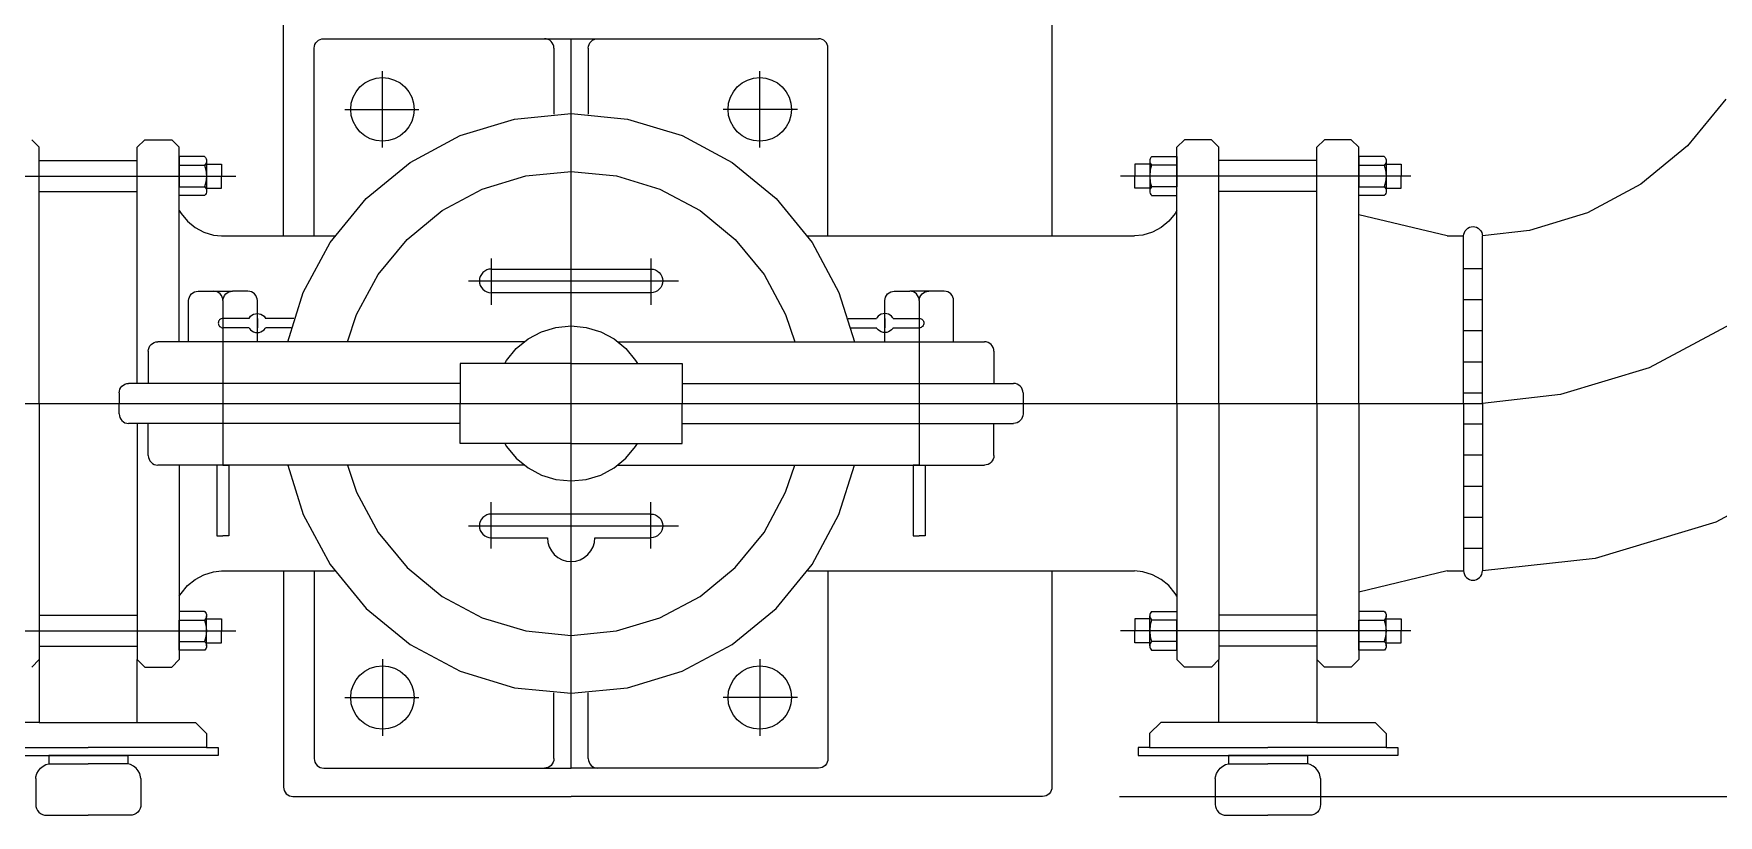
# Model space of a CAD drawing. Extents: x 476 to 1221, y 194 to 1004.
# Drawn here: x 647.1 to 952.6, y 610.8 to 752.6 of the extents above; entities that cross this region are included whole.
import ezdxf

# ---------------------------------------------------------------- set-up
doc = ezdxf.new("R2010")
doc.units = 0
doc.header["$MEASUREMENT"] = 0
doc.layers.add('1', color=7, linetype='CONTINUOUS')

msp = doc.modelspace()

# ---------------------------------------------------------------- linework, layer by layer
at = {"layer": '1', "color": 7, "linetype": 'Continuous'}
for p, q in [((831.77, 789.25), (831.77, 715.86)), ((692.42, 715.86), (692.42, 775.55)), ((698.75, 751.35), (699.04, 751.51)), ((699.04, 751.51), (699.37, 751.61)), ((699.37, 751.61), (699.7, 751.64)), ((699.7, 751.64), (789.43, 751.64)), ((740.07, 751.61), (739.73, 751.64)), ((740.39, 751.51), (740.07, 751.61)), ((740.68, 751.35), (740.39, 751.51)), ((748.45, 751.35), (748.75, 751.51)), ((748.75, 751.51), (749.07, 751.61)), ((749.07, 751.61), (749.4, 751.64)), ((789.77, 751.61), (789.43, 751.64)), ((790.09, 751.51), (789.77, 751.61)), ((790.39, 751.35), (790.09, 751.51)), ((697.99, 749.93), (698.02, 750.26)), ((697.99, 715.86), (697.99, 749.93)), ((698.02, 750.26), (698.12, 750.58)), ((698.12, 750.58), (698.28, 750.88)), ((698.28, 750.88), (698.49, 751.14)), ((698.49, 751.14), (698.75, 751.35)), ((740.94, 751.14), (740.68, 751.35)), ((741.16, 750.88), (740.94, 751.14)), ((741.31, 750.58), (741.16, 750.88)), ((741.41, 750.26), (741.31, 750.58)), ((741.44, 749.93), (741.41, 750.26)), ((741.44, 749.93), (741.44, 737.98)), ((747.69, 749.93), (747.72, 750.26)), ((747.69, 749.93), (747.69, 737.98)), ((747.72, 750.26), (747.82, 750.58)), ((747.82, 750.58), (747.98, 750.88)), ((747.98, 750.88), (748.19, 751.14)), ((748.19, 751.14), (748.45, 751.35)), ((790.65, 751.14), (790.39, 751.35)), ((790.86, 750.88), (790.65, 751.14)), ((791.02, 750.58), (790.86, 750.88)), ((791.11, 750.26), (791.02, 750.58)), ((791.15, 749.93), (791.11, 750.26)), ((791.15, 715.86), (791.15, 749.93)), ((705.57, 742.03), (706.28, 742.9)), ((706.28, 742.9), (707.16, 743.62)), ((707.16, 743.62), (708.15, 744.15)), ((708.15, 744.15), (709.23, 744.48)), ((709.23, 744.48), (710.35, 744.59)), ((710.35, 744.59), (711.48, 744.48)), ((711.48, 744.48), (712.56, 744.15)), ((712.56, 744.15), (713.55, 743.62)), ((713.55, 743.62), (714.43, 742.9)), ((714.43, 742.9), (715.14, 742.03)), ((773.99, 742.03), (774.71, 742.9)), ((774.71, 742.9), (775.58, 743.62)), ((775.58, 743.62), (776.58, 744.15)), ((776.58, 744.15), (777.66, 744.48)), ((777.66, 744.48), (778.78, 744.59)), ((778.78, 744.59), (779.9, 744.48)), ((779.9, 744.48), (780.98, 744.15)), ((780.98, 744.15), (781.98, 743.62)), ((781.98, 743.62), (782.85, 742.9)), ((782.85, 742.9), (783.57, 742.03)), ((704.6, 738.83), (704.71, 739.95)), ((704.71, 739.95), (705.04, 741.03)), ((705.04, 741.03), (705.57, 742.03)), ((715.14, 742.03), (715.67, 741.03)), ((715.67, 741.03), (716, 739.95)), ((716, 739.95), (716.11, 738.83)), ((773.02, 738.83), (773.13, 739.95)), ((773.13, 739.95), (773.46, 741.03)), ((773.46, 741.03), (773.99, 742.03)), ((783.57, 742.03), (784.1, 741.03)), ((784.1, 741.03), (784.43, 739.95)), ((784.43, 739.95), (784.54, 738.83)), ((953.99, 740.67), (947.04, 732.2)), ((704.71, 737.71), (704.6, 738.83)), ((705.04, 736.63), (704.71, 737.71)), ((705.57, 735.63), (705.04, 736.63)), ((715.67, 736.63), (715.14, 735.63)), ((716, 737.71), (715.67, 736.63)), ((716.11, 738.83), (716, 737.71)), ((724.45, 734.07), (734.31, 737.06)), ((734.31, 737.06), (744.57, 738.07)), ((744.57, 738.07), (754.82, 737.06)), ((754.82, 737.06), (764.69, 734.07)), ((773.13, 737.71), (773.02, 738.83)), ((773.46, 736.63), (773.13, 737.71)), ((773.99, 735.63), (773.46, 736.63)), ((784.1, 736.63), (783.57, 735.63)), ((784.43, 737.71), (784.1, 736.63)), ((784.54, 738.83), (784.43, 737.71)), ((648.13, 731.94), (646.75, 733.32)), ((665.9, 731.94), (667.28, 733.32)), ((667.28, 733.32), (672.14, 733.32)), ((673.52, 731.94), (672.14, 733.32)), ((706.28, 734.76), (705.57, 735.63)), ((707.16, 734.04), (706.28, 734.76)), ((708.15, 733.51), (707.16, 734.04)), ((709.23, 733.18), (708.15, 733.51)), ((710.35, 733.07), (709.23, 733.18)), ((711.48, 733.18), (710.35, 733.07)), ((712.56, 733.51), (711.48, 733.18)), ((713.55, 734.04), (712.56, 733.51)), ((714.43, 734.76), (713.55, 734.04)), ((715.14, 735.63), (714.43, 734.76)), ((715.36, 729.21), (724.45, 734.07)), ((764.69, 734.07), (773.78, 729.21)), ((774.71, 734.76), (773.99, 735.63)), ((775.58, 734.04), (774.71, 734.76)), ((776.58, 733.51), (775.58, 734.04)), ((777.66, 733.18), (776.58, 733.51)), ((778.78, 733.07), (777.66, 733.18)), ((779.9, 733.18), (778.78, 733.07)), ((780.98, 733.51), (779.9, 733.18)), ((781.98, 734.04), (780.98, 733.51)), ((782.85, 734.76), (781.98, 734.04)), ((783.57, 735.63), (782.85, 734.76)), ((854.43, 731.94), (855.81, 733.32)), ((860.67, 733.32), (855.81, 733.32)), ((862.04, 731.94), (860.67, 733.32)), ((879.82, 731.94), (881.2, 733.32)), ((886.05, 733.32), (881.2, 733.32)), ((887.43, 731.94), (886.05, 733.32)), ((648.13, 685.49), (648.13, 731.94)), ((665.9, 689.12), (665.9, 731.94)), ((673.52, 696.68), (673.52, 731.94)), ((678.11, 730.26), (673.52, 730.26)), ((673.52, 730.26), (673.52, 728.68)), ((678.11, 730.26), (678.15, 730.23)), ((678.15, 730.23), (678.28, 730.07)), ((849.8, 730.23), (849.67, 730.07)), ((849.84, 730.26), (849.8, 730.23)), ((849.84, 730.26), (854.43, 730.26)), ((854.43, 685.49), (854.43, 731.94)), ((854.43, 730.26), (854.43, 728.68)), ((862.04, 685.49), (862.04, 731.94)), ((879.82, 685.49), (879.82, 731.94)), ((887.43, 685.49), (887.43, 731.94)), ((892.02, 730.26), (887.43, 730.26)), ((887.43, 730.26), (887.43, 728.68)), ((892.02, 730.26), (892.06, 730.23)), ((892.06, 730.23), (892.19, 730.07)), ((947.04, 732.2), (938.56, 725.24)), ((648.13, 729.55), (665.9, 729.55)), ((673.52, 728.68), (678.11, 728.68)), ((673.52, 728.68), (673.52, 724.78)), ((678.15, 728.72), (678.11, 728.68)), ((678.11, 728.68), (678.35, 727.83)), ((678.28, 728.88), (678.15, 728.72)), ((678.28, 730.07), (678.38, 729.88)), ((678.38, 729.06), (678.28, 728.88)), ((678.35, 727.83), (678.46, 726.73)), ((678.38, 729.88), (678.44, 729.68)), ((678.44, 729.26), (678.38, 729.06)), ((678.44, 729.68), (678.46, 729.47)), ((678.46, 729.47), (678.44, 729.26)), ((678.46, 729.47), (678.46, 723.99)), ((678.46, 728.91), (681.17, 728.91)), ((681.17, 728.91), (681.17, 726.73)), ((707.39, 722.67), (715.36, 729.21)), ((736.36, 726.77), (744.57, 727.58)), ((744.57, 727.58), (752.78, 726.77)), ((773.78, 729.21), (781.75, 722.67)), ((849.49, 728.91), (846.78, 728.91)), ((846.78, 728.91), (846.78, 726.73)), ((849.51, 729.68), (849.49, 729.47)), ((849.49, 729.47), (849.49, 723.99)), ((849.49, 729.47), (849.51, 729.26)), ((849.6, 727.83), (849.49, 726.73)), ((849.57, 729.88), (849.51, 729.68)), ((849.51, 729.26), (849.57, 729.06)), ((849.67, 730.07), (849.57, 729.88)), ((849.57, 729.06), (849.67, 728.88)), ((849.84, 728.68), (849.6, 727.83)), ((849.67, 728.88), (849.8, 728.72)), ((849.8, 728.72), (849.84, 728.68)), ((854.43, 728.68), (849.84, 728.68)), ((854.43, 728.68), (854.43, 724.78)), ((879.82, 729.55), (862.04, 729.55)), ((887.43, 728.68), (892.02, 728.68)), ((887.43, 728.68), (887.43, 724.78)), ((892.06, 728.72), (892.02, 728.68)), ((892.02, 728.68), (892.26, 727.83)), ((892.19, 728.88), (892.06, 728.72)), ((892.19, 730.07), (892.29, 729.88)), ((892.29, 729.06), (892.19, 728.88)), ((892.26, 727.83), (892.37, 726.73)), ((892.29, 729.88), (892.35, 729.68)), ((892.35, 729.26), (892.29, 729.06)), ((892.35, 729.68), (892.37, 729.47)), ((892.37, 729.47), (892.35, 729.26)), ((892.37, 729.47), (892.37, 723.99)), ((892.37, 728.91), (895.08, 728.91)), ((895.08, 728.91), (895.08, 726.73)), ((673.52, 723.2), (673.52, 724.78)), ((673.52, 724.78), (678.11, 724.78)), ((673.52, 724.78), (678.11, 724.78)), ((678.35, 725.64), (678.11, 724.78)), ((678.11, 724.78), (678.15, 724.75)), ((678.15, 724.75), (678.28, 724.59)), ((678.28, 724.59), (678.38, 724.4)), ((678.46, 726.73), (678.35, 725.64)), ((678.38, 724.4), (678.44, 724.2)), ((678.44, 724.2), (678.46, 723.99)), ((678.46, 724.56), (681.17, 724.56)), ((681.17, 724.56), (681.17, 726.73)), ((721.19, 720.49), (728.46, 724.37)), ((728.46, 724.37), (736.36, 726.77)), ((752.78, 726.77), (760.67, 724.37)), ((760.67, 724.37), (767.95, 720.49)), ((846.78, 724.56), (846.78, 726.73)), ((849.49, 724.56), (846.78, 724.56)), ((849.49, 726.73), (849.6, 725.64)), ((849.51, 724.2), (849.49, 723.99)), ((849.57, 724.4), (849.51, 724.2)), ((849.67, 724.59), (849.57, 724.4)), ((849.6, 725.64), (849.84, 724.78)), ((849.8, 724.75), (849.67, 724.59)), ((849.84, 724.78), (849.8, 724.75)), ((854.43, 724.78), (849.84, 724.78)), ((854.43, 724.78), (849.84, 724.78)), ((854.43, 723.2), (854.43, 724.78)), ((887.43, 723.2), (887.43, 724.78)), ((887.43, 724.78), (892.02, 724.78)), ((887.43, 724.78), (892.02, 724.78)), ((892.26, 725.64), (892.02, 724.78)), ((892.02, 724.78), (892.06, 724.75)), ((892.06, 724.75), (892.19, 724.59)), ((892.19, 724.59), (892.29, 724.4)), ((892.37, 726.73), (892.26, 725.64)), ((892.29, 724.4), (892.35, 724.2)), ((892.35, 724.2), (892.37, 723.99)), ((892.37, 724.56), (895.08, 724.56)), ((895.08, 724.56), (895.08, 726.73)), ((938.56, 725.24), (928.88, 720.07)), ((648.13, 723.92), (665.9, 723.92)), ((678.11, 723.2), (673.52, 723.2)), ((678.15, 723.24), (678.11, 723.2)), ((678.28, 723.4), (678.15, 723.24)), ((678.38, 723.59), (678.28, 723.4)), ((678.44, 723.79), (678.38, 723.59)), ((678.46, 723.99), (678.44, 723.79)), ((700.85, 714.7), (707.39, 722.67)), ((781.75, 722.67), (788.28, 714.7)), ((849.49, 723.99), (849.51, 723.79)), ((849.51, 723.79), (849.57, 723.59)), ((849.57, 723.59), (849.67, 723.4)), ((849.67, 723.4), (849.8, 723.24)), ((849.8, 723.24), (849.84, 723.2)), ((849.84, 723.2), (854.43, 723.2)), ((879.82, 723.92), (862.04, 723.92)), ((892.02, 723.2), (887.43, 723.2)), ((892.06, 723.24), (892.02, 723.2)), ((892.19, 723.4), (892.06, 723.24)), ((892.29, 723.59), (892.19, 723.4)), ((892.35, 723.79), (892.29, 723.59)), ((892.37, 723.99), (892.35, 723.79)), ((673.52, 720.47), (673.84, 719.95)), ((673.84, 719.95), (674.98, 718.55)), ((674.98, 718.55), (676.38, 717.4)), ((714.81, 715.25), (721.19, 720.49)), ((767.95, 720.49), (774.33, 715.25)), ((852.96, 718.55), (851.57, 717.4)), ((854.11, 719.95), (852.96, 718.55)), ((854.43, 720.47), (854.11, 719.95)), ((903.46, 715.86), (887.43, 719.72)), ((928.88, 720.07), (918.39, 716.88)), ((676.38, 717.4), (677.97, 716.55)), ((677.97, 716.55), (679.7, 716.03)), ((679.7, 716.03), (681.19, 715.86)), ((681.19, 715.86), (701.64, 715.86)), ((709.57, 708.87), (714.81, 715.25)), ((774.33, 715.25), (779.56, 708.87)), ((787.49, 715.86), (846.76, 715.86)), ((848.25, 716.03), (846.76, 715.86)), ((849.97, 716.55), (848.25, 716.03)), ((851.57, 717.4), (849.97, 716.55)), ((903.46, 715.86), (906.42, 715.86)), ((906.42, 715.86), (906.45, 716.19)), ((906.42, 685.49), (906.42, 715.86)), ((906.45, 716.19), (906.55, 716.51)), ((906.55, 716.51), (906.71, 716.8)), ((906.71, 716.8), (906.92, 717.06)), ((906.92, 717.06), (907.18, 717.27)), ((907.18, 717.27), (907.47, 717.43)), ((907.47, 717.43), (907.79, 717.52)), ((907.79, 717.52), (908.12, 717.56)), ((908.12, 717.56), (908.45, 717.52)), ((908.45, 717.52), (908.77, 717.43)), ((908.77, 717.43), (909.06, 717.27)), ((909.06, 717.27), (909.32, 717.06)), ((909.32, 717.06), (909.53, 716.8)), ((909.53, 716.8), (909.69, 716.51)), ((909.69, 716.51), (909.79, 716.19)), ((909.79, 716.19), (909.82, 715.86)), ((918.39, 716.88), (909.82, 715.86)), ((909.82, 685.49), (909.82, 715.86)), ((695.99, 705.61), (700.85, 714.7)), ((788.28, 714.7), (793.14, 705.61)), ((705.68, 701.6), (709.57, 708.87)), ((728.3, 708.9), (728.1, 708.53)), ((728.57, 709.23), (728.3, 708.9)), ((728.9, 709.5), (728.57, 709.23)), ((729.27, 709.7), (728.9, 709.5)), ((729.67, 709.82), (729.27, 709.7)), ((730.09, 709.86), (729.67, 709.82)), ((730.09, 709.86), (759.04, 709.86)), ((759.04, 709.86), (759.46, 709.82)), ((759.46, 709.82), (759.86, 709.7)), ((759.86, 709.7), (760.24, 709.5)), ((760.24, 709.5), (760.56, 709.23)), ((760.56, 709.23), (760.83, 708.9)), ((760.83, 708.9), (761.03, 708.53)), ((779.56, 708.87), (783.45, 701.6)), ((906.42, 709.98), (909.82, 709.98)), ((675.97, 705.56), (676.26, 705.72)), ((676.26, 705.72), (676.59, 705.82)), ((676.59, 705.82), (676.92, 705.85)), ((676.92, 705.85), (679.72, 705.85)), ((680.06, 705.82), (679.72, 705.85)), ((679.72, 705.85), (683.15, 705.85)), ((680.38, 705.72), (680.06, 705.82)), ((680.67, 705.56), (680.38, 705.72)), ((682.2, 705.56), (682.49, 705.72)), ((682.49, 705.72), (682.81, 705.82)), ((682.81, 705.82), (683.15, 705.85)), ((685.95, 705.85), (683.15, 705.85)), ((686.29, 705.82), (685.95, 705.85)), ((686.61, 705.72), (686.29, 705.82)), ((686.9, 705.56), (686.61, 705.72)), ((727.98, 708.13), (727.94, 707.71)), ((727.94, 707.71), (727.98, 707.29)), ((728.1, 708.53), (727.98, 708.13)), ((727.98, 707.29), (728.1, 706.88)), ((728.1, 706.88), (728.3, 706.51)), ((728.3, 706.51), (728.57, 706.19)), ((728.57, 706.19), (728.9, 705.92)), ((728.9, 705.92), (729.27, 705.72)), ((729.27, 705.72), (729.67, 705.6)), ((759.86, 705.72), (759.46, 705.6)), ((760.24, 705.92), (759.86, 705.72)), ((760.56, 706.19), (760.24, 705.92)), ((760.83, 706.51), (760.56, 706.19)), ((761.03, 706.88), (760.83, 706.51)), ((761.03, 708.53), (761.15, 708.13)), ((761.15, 707.29), (761.03, 706.88)), ((761.15, 708.13), (761.19, 707.71)), ((761.19, 707.71), (761.15, 707.29)), ((802.23, 705.56), (802.53, 705.72)), ((802.53, 705.72), (802.85, 705.82)), ((802.85, 705.82), (803.18, 705.85)), ((803.18, 705.85), (805.99, 705.85)), ((806.32, 705.82), (805.99, 705.85)), ((809.41, 705.85), (805.99, 705.85)), ((806.64, 705.72), (806.32, 705.82)), ((806.94, 705.56), (806.64, 705.72)), ((808.46, 705.56), (808.76, 705.72)), ((808.76, 705.72), (809.08, 705.82)), ((809.08, 705.82), (809.41, 705.85)), ((812.21, 705.85), (809.41, 705.85)), ((812.55, 705.82), (812.21, 705.85)), ((812.87, 705.72), (812.55, 705.82)), ((813.17, 705.56), (812.87, 705.72)), ((675.21, 704.14), (675.24, 704.47)), ((675.21, 696.68), (675.21, 704.14)), ((675.24, 704.47), (675.34, 704.79)), ((675.34, 704.79), (675.5, 705.09)), ((675.5, 705.09), (675.71, 705.35)), ((675.71, 705.35), (675.97, 705.56)), ((680.93, 705.35), (680.67, 705.56)), ((681.15, 705.09), (680.93, 705.35)), ((681.31, 704.79), (681.15, 705.09)), ((681.4, 704.47), (681.31, 704.79)), ((681.44, 704.14), (681.4, 704.47)), ((681.44, 704.14), (681.47, 704.47)), ((681.44, 704.14), (681.44, 696.68)), ((681.44, 704.14), (681.44, 696.68)), ((681.47, 704.47), (681.57, 704.79)), ((681.57, 704.79), (681.72, 705.09)), ((681.72, 705.09), (681.94, 705.35)), ((681.94, 705.35), (682.2, 705.56)), ((687.16, 705.35), (686.9, 705.56)), ((687.38, 705.09), (687.16, 705.35)), ((687.53, 704.79), (687.38, 705.09)), ((687.63, 704.47), (687.53, 704.79)), ((687.67, 704.14), (687.63, 704.47)), ((687.67, 696.68), (687.67, 704.14)), ((693.19, 696.68), (695.99, 705.61)), ((729.67, 705.6), (730.09, 705.56)), ((759.04, 705.56), (730.09, 705.56)), ((759.46, 705.6), (759.04, 705.56)), ((793.14, 705.61), (795.94, 696.68)), ((801.47, 704.14), (801.5, 704.47)), ((801.47, 696.68), (801.47, 704.14)), ((801.5, 704.47), (801.6, 704.79)), ((801.6, 704.79), (801.76, 705.09)), ((801.76, 705.09), (801.97, 705.35)), ((801.97, 705.35), (802.23, 705.56)), ((807.2, 705.35), (806.94, 705.56)), ((807.41, 705.09), (807.2, 705.35)), ((807.57, 704.79), (807.41, 705.09)), ((807.67, 704.47), (807.57, 704.79)), ((807.7, 704.14), (807.67, 704.47)), ((807.7, 704.14), (807.73, 704.47)), ((807.7, 704.14), (807.7, 696.68)), ((807.7, 704.14), (807.7, 696.68)), ((807.73, 704.47), (807.83, 704.79)), ((807.83, 704.79), (807.99, 705.09)), ((807.99, 705.09), (808.2, 705.35)), ((808.2, 705.35), (808.46, 705.56)), ((813.43, 705.35), (813.17, 705.56)), ((813.64, 705.09), (813.43, 705.35)), ((813.8, 704.79), (813.64, 705.09)), ((813.89, 704.47), (813.8, 704.79)), ((813.93, 704.14), (813.89, 704.47)), ((813.93, 696.68), (813.93, 704.14)), ((906.42, 704.34), (909.82, 704.34)), ((680.6, 700.24), (680.58, 700.07)), ((680.58, 700.07), (680.6, 699.9)), ((680.65, 700.4), (680.6, 700.24)), ((680.6, 699.9), (680.65, 699.74)), ((680.73, 700.54), (680.65, 700.4)), ((680.65, 699.74), (680.73, 699.6)), ((680.83, 700.67), (680.73, 700.54)), ((680.73, 699.6), (680.83, 699.47)), ((680.96, 700.78), (680.83, 700.67)), ((681.11, 700.86), (680.96, 700.78)), ((681.27, 700.91), (681.11, 700.86)), ((681.44, 700.92), (681.27, 700.91)), ((686.16, 700.92), (681.44, 700.92)), ((686.16, 700.92), (686.23, 701.03)), ((686.23, 701.03), (686.44, 701.29)), ((686.44, 701.29), (686.7, 701.51)), ((686.7, 701.51), (687, 701.67)), ((687, 701.67), (687.33, 701.77)), ((687.33, 701.77), (687.67, 701.8)), ((687.67, 701.8), (688, 701.77)), ((687.67, 700.92), (687.67, 699.22)), ((688, 701.77), (688.33, 701.67)), ((688.33, 701.67), (688.63, 701.51)), ((688.63, 701.51), (688.89, 701.29)), ((688.89, 701.29), (689.1, 701.03)), ((689.1, 701.03), (689.17, 700.92)), ((694.3, 700.92), (689.17, 700.92)), ((703.99, 696.68), (705.68, 701.6)), ((783.45, 701.6), (785.14, 696.68)), ((794.83, 700.92), (799.96, 700.92)), ((800.03, 701.03), (799.96, 700.92)), ((800.25, 701.29), (800.03, 701.03)), ((800.51, 701.51), (800.25, 701.29)), ((800.81, 701.67), (800.51, 701.51)), ((801.13, 701.77), (800.81, 701.67)), ((801.47, 701.8), (801.13, 701.77)), ((801.81, 701.77), (801.47, 701.8)), ((801.47, 700.92), (801.47, 699.22)), ((802.13, 701.67), (801.81, 701.77)), ((802.43, 701.51), (802.13, 701.67)), ((802.69, 701.29), (802.43, 701.51)), ((802.91, 701.03), (802.69, 701.29)), ((802.97, 700.92), (802.91, 701.03)), ((802.97, 700.92), (807.7, 700.92)), ((807.7, 700.92), (807.86, 700.91)), ((807.86, 700.91), (808.02, 700.86)), ((808.02, 700.86), (808.17, 700.78)), ((808.17, 700.78), (808.3, 700.67)), ((808.3, 700.67), (808.41, 700.54)), ((808.41, 699.6), (808.3, 699.47)), ((808.41, 700.54), (808.49, 700.4)), ((808.49, 699.74), (808.41, 699.6)), ((808.49, 700.4), (808.53, 700.24)), ((808.53, 699.9), (808.49, 699.74)), ((808.53, 700.24), (808.55, 700.07)), ((808.55, 700.07), (808.53, 699.9)), ((668.66, 696.39), (668.96, 696.54)), ((668.96, 696.54), (669.28, 696.64)), ((669.28, 696.64), (669.61, 696.68)), ((736.04, 696.68), (669.61, 696.68)), ((680.83, 699.47), (680.96, 699.36)), ((680.96, 699.36), (681.11, 699.28)), ((681.11, 699.28), (681.27, 699.23)), ((681.27, 699.23), (681.44, 699.22)), ((686.16, 699.22), (681.44, 699.22)), ((686.16, 699.22), (686.23, 699.11)), ((686.23, 699.11), (686.44, 698.85)), ((686.44, 698.85), (686.7, 698.63)), ((686.7, 698.63), (687, 698.47)), ((687, 698.47), (687.33, 698.37)), ((687.33, 698.37), (687.67, 698.34)), ((687.67, 698.34), (688, 698.37)), ((688, 698.37), (688.33, 698.47)), ((688.33, 698.47), (688.63, 698.63)), ((688.63, 698.63), (688.89, 698.85)), ((688.89, 698.85), (689.1, 699.11)), ((689.1, 699.11), (689.17, 699.22)), ((693.81, 699.22), (689.17, 699.22)), ((734.62, 695.43), (736.76, 697.18)), ((736.76, 697.18), (739.19, 698.48)), ((739.19, 698.48), (741.82, 699.28)), ((741.82, 699.28), (744.57, 699.55)), ((744.57, 699.55), (747.31, 699.28)), ((747.31, 699.28), (749.95, 698.48)), ((749.95, 698.48), (752.38, 697.18)), ((752.38, 697.18), (754.51, 695.43)), ((753.09, 696.68), (819.52, 696.68)), ((795.32, 699.22), (799.96, 699.22)), ((800.03, 699.11), (799.96, 699.22)), ((800.25, 698.85), (800.03, 699.11)), ((800.51, 698.63), (800.25, 698.85)), ((800.81, 698.47), (800.51, 698.63)), ((801.13, 698.37), (800.81, 698.47)), ((801.47, 698.34), (801.13, 698.37)), ((801.81, 698.37), (801.47, 698.34)), ((802.13, 698.47), (801.81, 698.37)), ((802.43, 698.63), (802.13, 698.47)), ((802.69, 698.85), (802.43, 698.63)), ((802.91, 699.11), (802.69, 698.85)), ((802.97, 699.22), (802.91, 699.11)), ((802.97, 699.22), (807.7, 699.22)), ((807.86, 699.23), (807.7, 699.22)), ((808.02, 699.28), (807.86, 699.23)), ((808.17, 699.36), (808.02, 699.28)), ((808.3, 699.47), (808.17, 699.36)), ((819.86, 696.64), (819.52, 696.68)), ((820.18, 696.54), (819.86, 696.64)), ((820.47, 696.39), (820.18, 696.54)), ((906.42, 698.7), (909.82, 698.7)), ((667.9, 694.96), (667.93, 695.3)), ((667.9, 694.96), (667.9, 689.12)), ((667.93, 695.3), (668.03, 695.62)), ((668.03, 695.62), (668.19, 695.91)), ((668.19, 695.91), (668.4, 696.17)), ((668.4, 696.17), (668.66, 696.39)), ((732.88, 693.3), (734.62, 695.43)), ((754.51, 695.43), (756.26, 693.3)), ((820.73, 696.17), (820.47, 696.39)), ((820.95, 695.91), (820.73, 696.17)), ((821.11, 695.62), (820.95, 695.91)), ((821.2, 695.3), (821.11, 695.62)), ((821.24, 694.96), (821.2, 695.3)), ((821.24, 694.96), (821.24, 689.12)), ((744.57, 692.74), (724.43, 692.74)), ((724.43, 692.74), (724.43, 685.49)), ((732.52, 692.74), (732.88, 693.3)), ((744.57, 692.74), (764.71, 692.74)), ((756.26, 693.3), (756.62, 692.74)), ((764.71, 692.74), (764.71, 685.49)), ((906.42, 693.06), (909.82, 693.06)), ((662.62, 687.4), (662.65, 687.74)), ((662.62, 687.4), (662.62, 685.49)), ((662.65, 687.74), (662.75, 688.06)), ((662.75, 688.06), (662.91, 688.36)), ((662.91, 688.36), (663.12, 688.61)), ((663.12, 688.61), (663.38, 688.83)), ((663.38, 688.83), (663.67, 688.99)), ((663.67, 688.99), (663.99, 689.08)), ((663.99, 689.08), (664.33, 689.12)), ((724.43, 689.12), (664.33, 689.12)), ((764.71, 689.12), (824.8, 689.12)), ((825.14, 689.08), (824.8, 689.12)), ((825.46, 688.99), (825.14, 689.08)), ((825.76, 688.83), (825.46, 688.99)), ((826.02, 688.61), (825.76, 688.83)), ((826.23, 688.36), (826.02, 688.61)), ((826.39, 688.06), (826.23, 688.36)), ((826.48, 687.74), (826.39, 688.06)), ((826.52, 687.4), (826.48, 687.74)), ((826.52, 687.4), (826.52, 683.58)), ((906.42, 687.42), (909.82, 687.42)), ((648.13, 685.49), (648.13, 639.05)), ((662.62, 683.58), (662.62, 685.49)), ((724.43, 678.25), (724.43, 685.49)), ((764.71, 678.25), (764.71, 685.49)), ((854.43, 685.49), (854.43, 639.05)), ((862.04, 685.49), (862.04, 639.05)), ((879.82, 685.49), (879.82, 639.05)), ((887.43, 685.49), (887.43, 639.05)), ((906.42, 685.49), (906.42, 655.13)), ((909.82, 685.49), (909.82, 655.13)), ((662.62, 683.58), (662.65, 683.25)), ((662.65, 683.25), (662.75, 682.93)), ((662.75, 682.93), (662.91, 682.63)), ((662.91, 682.63), (663.12, 682.37)), ((663.12, 682.37), (663.38, 682.16)), ((663.38, 682.16), (663.67, 682)), ((663.67, 682), (663.99, 681.9)), ((663.99, 681.9), (664.33, 681.87)), ((724.43, 681.87), (664.33, 681.87)), ((665.9, 681.87), (665.9, 639.05)), ((667.9, 676.02), (667.9, 681.87)), ((764.71, 681.87), (824.8, 681.87)), ((821.24, 676.02), (821.24, 681.87)), ((825.14, 681.9), (824.8, 681.87)), ((825.46, 682), (825.14, 681.9)), ((825.76, 682.16), (825.46, 682)), ((826.02, 682.37), (825.76, 682.16)), ((826.23, 682.63), (826.02, 682.37)), ((826.39, 682.93), (826.23, 682.63)), ((826.48, 683.25), (826.39, 682.93)), ((826.52, 683.58), (826.48, 683.25)), ((906.42, 681.78), (909.82, 681.78)), ((744.57, 678.25), (724.43, 678.25)), ((732.52, 678.25), (732.88, 677.68)), ((744.57, 678.25), (764.71, 678.25)), ((756.26, 677.68), (756.62, 678.25)), ((667.9, 676.02), (667.93, 675.69)), ((667.93, 675.69), (668.03, 675.37)), ((668.03, 675.37), (668.19, 675.07)), ((732.88, 677.68), (734.62, 675.55)), ((734.62, 675.55), (736.76, 673.8)), ((752.38, 673.8), (754.51, 675.55)), ((754.51, 675.55), (756.26, 677.68)), ((821.11, 675.37), (820.95, 675.07)), ((821.2, 675.69), (821.11, 675.37)), ((821.24, 676.02), (821.2, 675.69)), ((906.42, 676.14), (909.82, 676.14)), ((668.19, 675.07), (668.4, 674.81)), ((668.4, 674.81), (668.66, 674.6)), ((668.66, 674.6), (668.96, 674.44)), ((668.96, 674.44), (669.28, 674.34)), ((669.28, 674.34), (669.61, 674.31)), ((736.04, 674.31), (669.61, 674.31)), ((673.52, 674.31), (673.52, 639.05)), ((681.44, 674.31), (680.34, 674.31)), ((680.34, 674.31), (680.34, 661.46)), ((681.44, 674.31), (682.53, 674.31)), ((682.53, 674.31), (682.53, 661.46)), ((693.19, 674.31), (695.99, 665.37)), ((703.99, 674.31), (705.68, 669.39)), ((736.76, 673.8), (739.19, 672.5)), ((739.19, 672.5), (741.82, 671.7)), ((747.31, 671.7), (749.95, 672.5)), ((749.95, 672.5), (752.38, 673.8)), ((753.09, 674.31), (819.52, 674.31)), ((783.45, 669.39), (785.14, 674.31)), ((793.14, 665.37), (795.94, 674.31)), ((807.7, 674.31), (806.6, 674.31)), ((806.6, 674.31), (806.6, 661.46)), ((807.7, 674.31), (808.79, 674.31)), ((808.79, 674.31), (808.79, 661.46)), ((819.86, 674.34), (819.52, 674.31)), ((820.18, 674.44), (819.86, 674.34)), ((820.47, 674.6), (820.18, 674.44)), ((820.73, 674.81), (820.47, 674.6)), ((820.95, 675.07), (820.73, 674.81)), ((972.3, 674.75), (952.15, 663.98)), ((705.68, 669.39), (709.57, 662.11)), ((741.82, 671.7), (744.57, 671.43)), ((744.57, 671.43), (747.31, 671.7)), ((779.56, 662.11), (783.45, 669.39)), ((906.42, 670.5), (909.82, 670.5)), ((695.99, 665.37), (700.85, 656.28)), ((727.98, 663.7), (727.94, 663.28)), ((727.94, 663.28), (727.98, 662.86)), ((728.1, 664.1), (727.98, 663.7)), ((728.3, 664.47), (728.1, 664.1)), ((728.57, 664.8), (728.3, 664.47)), ((728.9, 665.07), (728.57, 664.8)), ((729.27, 665.27), (728.9, 665.07)), ((729.67, 665.39), (729.27, 665.27)), ((730.09, 665.43), (729.67, 665.39)), ((759.04, 665.43), (730.09, 665.43)), ((759.04, 665.43), (759.46, 665.39)), ((759.46, 665.39), (759.86, 665.27)), ((759.86, 665.27), (760.24, 665.07)), ((760.24, 665.07), (760.56, 664.8)), ((760.56, 664.8), (760.83, 664.47)), ((760.83, 664.47), (761.03, 664.1)), ((761.03, 664.1), (761.15, 663.7)), ((761.15, 663.7), (761.19, 663.28)), ((761.19, 663.28), (761.15, 662.86)), ((788.28, 656.28), (793.14, 665.37)), ((906.42, 664.86), (909.82, 664.86)), ((952.15, 663.98), (930.29, 657.35)), ((680.34, 661.46), (681.44, 661.46)), ((682.53, 661.46), (681.44, 661.46)), ((709.57, 662.11), (714.81, 655.73)), ((727.98, 662.86), (728.1, 662.45)), ((728.1, 662.45), (728.3, 662.08)), ((728.3, 662.08), (728.57, 661.75)), ((728.57, 661.75), (728.9, 661.49)), ((728.9, 661.49), (729.27, 661.29)), ((729.27, 661.29), (729.67, 661.17)), ((729.67, 661.17), (730.09, 661.12)), ((730.09, 661.12), (740.26, 661.12)), ((740.26, 661.12), (740.34, 660.28)), ((740.34, 660.28), (740.59, 659.48)), ((748.55, 659.48), (748.79, 660.28)), ((748.79, 660.28), (748.87, 661.12)), ((748.87, 661.12), (759.04, 661.12)), ((759.46, 661.17), (759.04, 661.12)), ((759.86, 661.29), (759.46, 661.17)), ((760.24, 661.49), (759.86, 661.29)), ((760.56, 661.75), (760.24, 661.49)), ((760.83, 662.08), (760.56, 661.75)), ((761.03, 662.45), (760.83, 662.08)), ((761.15, 662.86), (761.03, 662.45)), ((774.33, 655.73), (779.56, 662.11)), ((806.6, 661.46), (807.7, 661.46)), ((808.79, 661.46), (807.7, 661.46)), ((740.59, 659.48), (740.99, 658.73)), ((740.99, 658.73), (741.52, 658.08)), ((741.52, 658.08), (742.17, 657.54)), ((742.17, 657.54), (742.92, 657.15)), ((742.92, 657.15), (743.73, 656.9)), ((743.73, 656.9), (744.57, 656.82)), ((744.57, 656.82), (745.41, 656.9)), ((745.41, 656.9), (746.21, 657.15)), ((746.21, 657.15), (746.96, 657.54)), ((746.96, 657.54), (747.61, 658.08)), ((747.61, 658.08), (748.15, 658.73)), ((748.15, 658.73), (748.55, 659.48)), ((906.42, 659.22), (909.82, 659.22)), ((930.29, 657.35), (909.82, 655.13)), ((676.38, 653.58), (677.97, 654.43)), ((677.97, 654.43), (679.7, 654.96)), ((679.7, 654.96), (681.19, 655.13)), ((681.19, 655.13), (701.64, 655.13)), ((692.42, 655.13), (692.42, 615.92)), ((697.99, 655.13), (697.99, 621.06)), ((700.85, 656.28), (707.39, 648.31)), ((714.81, 655.73), (721.19, 650.5)), ((767.95, 650.5), (774.33, 655.73)), ((781.75, 648.31), (788.28, 656.28)), ((787.49, 655.13), (846.76, 655.13)), ((791.15, 655.13), (791.15, 621.06)), ((831.77, 655.13), (831.77, 615.92)), ((848.25, 654.96), (846.76, 655.13)), ((849.97, 654.43), (848.25, 654.96)), ((851.57, 653.58), (849.97, 654.43)), ((903.46, 655.13), (887.43, 651.27)), ((903.46, 655.13), (906.42, 655.13)), ((906.42, 655.13), (906.45, 654.8)), ((906.45, 654.8), (906.55, 654.48)), ((906.55, 654.48), (906.71, 654.19)), ((906.71, 654.19), (906.92, 653.93)), ((906.92, 653.93), (907.18, 653.72)), ((909.06, 653.72), (909.32, 653.93)), ((909.32, 653.93), (909.53, 654.19)), ((909.53, 654.19), (909.69, 654.48)), ((909.69, 654.48), (909.79, 654.8)), ((909.79, 654.8), (909.82, 655.13)), ((673.52, 650.52), (673.84, 651.04)), ((673.84, 651.04), (674.98, 652.44)), ((674.98, 652.44), (676.38, 653.58)), ((852.96, 652.44), (851.57, 653.58)), ((854.11, 651.04), (852.96, 652.44)), ((854.43, 650.52), (854.11, 651.04)), ((907.18, 653.72), (907.47, 653.56)), ((907.47, 653.56), (907.79, 653.46)), ((907.79, 653.46), (908.12, 653.43)), ((908.12, 653.43), (908.45, 653.46)), ((908.45, 653.46), (908.77, 653.56)), ((908.77, 653.56), (909.06, 653.72)), ((678.11, 647.78), (673.52, 647.78)), ((673.52, 647.78), (673.52, 646.2)), ((678.11, 647.78), (678.15, 647.75)), ((678.15, 647.75), (678.28, 647.58)), ((707.39, 648.31), (715.36, 641.78)), ((721.19, 650.5), (728.46, 646.61)), ((760.67, 646.61), (767.95, 650.5)), ((773.78, 641.78), (781.75, 648.31)), ((849.8, 647.75), (849.67, 647.58)), ((849.84, 647.78), (849.8, 647.75)), ((849.84, 647.78), (854.43, 647.78)), ((854.43, 647.78), (854.43, 646.2)), ((892.02, 647.78), (887.43, 647.78)), ((887.43, 647.78), (887.43, 646.2)), ((892.02, 647.78), (892.06, 647.75)), ((892.06, 647.75), (892.19, 647.58)), ((648.13, 647.07), (665.9, 647.07)), ((673.52, 646.2), (678.11, 646.2)), ((673.52, 642.3), (673.52, 646.2)), ((673.52, 646.2), (678.11, 646.2)), ((678.15, 646.24), (678.11, 646.2)), ((678.11, 646.2), (678.35, 645.35)), ((678.28, 646.4), (678.15, 646.24)), ((678.28, 647.58), (678.38, 647.4)), ((678.38, 646.58), (678.28, 646.4)), ((678.35, 645.35), (678.46, 644.25)), ((678.38, 647.4), (678.44, 647.2)), ((678.44, 646.78), (678.38, 646.58)), ((678.44, 647.2), (678.46, 646.99)), ((678.46, 646.99), (678.44, 646.78)), ((678.46, 641.51), (678.46, 646.99)), ((678.46, 646.43), (681.17, 646.43)), ((681.17, 646.43), (681.17, 644.25)), ((728.46, 646.61), (736.36, 644.22)), ((752.78, 644.22), (760.67, 646.61)), ((849.49, 646.43), (846.78, 646.43)), ((846.78, 646.43), (846.78, 644.25)), ((849.51, 647.2), (849.49, 646.99)), ((849.49, 641.51), (849.49, 646.99)), ((849.49, 646.99), (849.51, 646.78)), ((849.6, 645.35), (849.49, 644.25)), ((849.57, 647.4), (849.51, 647.2)), ((849.51, 646.78), (849.57, 646.58)), ((849.67, 647.58), (849.57, 647.4)), ((849.57, 646.58), (849.67, 646.4)), ((849.84, 646.2), (849.6, 645.35)), ((849.67, 646.4), (849.8, 646.24)), ((849.8, 646.24), (849.84, 646.2)), ((854.43, 646.2), (849.84, 646.2)), ((854.43, 646.2), (849.84, 646.2)), ((854.43, 642.3), (854.43, 646.2)), ((879.82, 647.07), (862.04, 647.07)), ((887.43, 646.2), (892.02, 646.2)), ((887.43, 642.3), (887.43, 646.2)), ((887.43, 646.2), (892.02, 646.2)), ((892.06, 646.24), (892.02, 646.2)), ((892.02, 646.2), (892.26, 645.35)), ((892.19, 646.4), (892.06, 646.24)), ((892.19, 647.58), (892.29, 647.4)), ((892.29, 646.58), (892.19, 646.4)), ((892.26, 645.35), (892.37, 644.25)), ((892.29, 647.4), (892.35, 647.2)), ((892.35, 646.78), (892.29, 646.58)), ((892.35, 647.2), (892.37, 646.99)), ((892.37, 646.99), (892.35, 646.78)), ((892.37, 641.51), (892.37, 646.99)), ((892.37, 646.43), (895.08, 646.43)), ((895.08, 646.43), (895.08, 644.25)), ((673.52, 640.72), (673.52, 642.3)), ((673.52, 642.3), (678.11, 642.3)), ((678.35, 643.16), (678.11, 642.3)), ((678.11, 642.3), (678.15, 642.27)), ((678.15, 642.27), (678.28, 642.11)), ((678.28, 642.11), (678.38, 641.92)), ((678.46, 644.25), (678.35, 643.16)), ((678.38, 641.92), (678.44, 641.72)), ((678.44, 641.72), (678.46, 641.51)), ((678.46, 642.07), (681.17, 642.07)), ((681.17, 642.07), (681.17, 644.25)), ((715.36, 641.78), (724.45, 636.92)), ((736.36, 644.22), (744.57, 643.41)), ((744.57, 643.41), (752.78, 644.22)), ((764.69, 636.92), (773.78, 641.78)), ((846.78, 642.07), (846.78, 644.25)), ((849.49, 642.07), (846.78, 642.07)), ((849.49, 644.25), (849.6, 643.16)), ((849.51, 641.72), (849.49, 641.51)), ((849.57, 641.92), (849.51, 641.72)), ((849.67, 642.11), (849.57, 641.92)), ((849.6, 643.16), (849.84, 642.3)), ((849.8, 642.27), (849.67, 642.11)), ((849.84, 642.3), (849.8, 642.27)), ((854.43, 642.3), (849.84, 642.3)), ((854.43, 640.72), (854.43, 642.3)), ((887.43, 640.72), (887.43, 642.3)), ((887.43, 642.3), (892.02, 642.3)), ((892.26, 643.16), (892.02, 642.3)), ((892.02, 642.3), (892.06, 642.27)), ((892.06, 642.27), (892.19, 642.11)), ((892.19, 642.11), (892.29, 641.92)), ((892.37, 644.25), (892.26, 643.16)), ((892.29, 641.92), (892.35, 641.72)), ((892.35, 641.72), (892.37, 641.51)), ((892.37, 642.07), (895.08, 642.07)), ((895.08, 642.07), (895.08, 644.25)), ((648.13, 639.05), (646.75, 637.67)), ((648.13, 639.05), (646.75, 637.67)), ((648.13, 641.44), (665.9, 641.44)), ((648.13, 639.05), (648.13, 627.62)), ((665.9, 627.62), (665.9, 639.05)), ((665.9, 639.05), (667.28, 637.67)), ((665.9, 639.05), (667.28, 637.67)), ((673.52, 639.05), (672.14, 637.67)), ((673.52, 639.05), (672.14, 637.67)), ((678.11, 640.72), (673.52, 640.72)), ((678.15, 640.76), (678.11, 640.72)), ((678.28, 640.92), (678.15, 640.76)), ((678.38, 641.1), (678.28, 640.92)), ((678.44, 641.3), (678.38, 641.1)), ((678.46, 641.51), (678.44, 641.3)), ((849.49, 641.51), (849.51, 641.3)), ((849.51, 641.3), (849.57, 641.1)), ((849.57, 641.1), (849.67, 640.92)), ((849.67, 640.92), (849.8, 640.76)), ((849.8, 640.76), (849.84, 640.72)), ((849.84, 640.72), (854.43, 640.72)), ((854.43, 639.05), (855.81, 637.67)), ((854.43, 639.05), (855.81, 637.67)), ((862.04, 639.05), (860.67, 637.67)), ((862.04, 639.05), (860.67, 637.67)), ((879.82, 641.44), (862.04, 641.44)), ((862.04, 627.62), (862.04, 639.05)), ((879.82, 639.05), (879.82, 627.62)), ((879.82, 639.05), (881.2, 637.67)), ((879.82, 639.05), (881.2, 637.67)), ((887.43, 639.05), (886.05, 637.67)), ((887.43, 639.05), (886.05, 637.67)), ((892.02, 640.72), (887.43, 640.72)), ((892.06, 640.76), (892.02, 640.72)), ((892.19, 640.92), (892.06, 640.76)), ((892.29, 641.1), (892.19, 640.92)), ((892.35, 641.3), (892.29, 641.1)), ((892.37, 641.51), (892.35, 641.3)), ((667.28, 637.67), (672.14, 637.67)), ((667.28, 637.67), (672.14, 637.67)), ((705.57, 635.36), (706.28, 636.23)), ((706.28, 636.23), (707.16, 636.94)), ((707.16, 636.94), (708.15, 637.48)), ((708.15, 637.48), (709.23, 637.8)), ((709.23, 637.8), (710.35, 637.91)), ((710.35, 637.91), (711.48, 637.8)), ((711.48, 637.8), (712.56, 637.48)), ((712.56, 637.48), (713.55, 636.94)), ((713.55, 636.94), (714.43, 636.23)), ((714.43, 636.23), (715.14, 635.36)), ((724.45, 636.92), (734.31, 633.92)), ((754.82, 633.92), (764.69, 636.92)), ((773.99, 635.36), (774.71, 636.23)), ((774.71, 636.23), (775.58, 636.94)), ((775.58, 636.94), (776.58, 637.48)), ((776.58, 637.48), (777.66, 637.8)), ((777.66, 637.8), (778.78, 637.91)), ((778.78, 637.91), (779.9, 637.8)), ((779.9, 637.8), (780.98, 637.48)), ((780.98, 637.48), (781.98, 636.94)), ((781.98, 636.94), (782.85, 636.23)), ((782.85, 636.23), (783.57, 635.36)), ((860.67, 637.67), (855.81, 637.67)), ((860.67, 637.67), (855.81, 637.67)), ((886.05, 637.67), (881.2, 637.67)), ((886.05, 637.67), (881.2, 637.67)), ((704.6, 632.16), (704.71, 633.28)), ((704.71, 633.28), (705.04, 634.36)), ((705.04, 634.36), (705.57, 635.36)), ((715.14, 635.36), (715.67, 634.36)), ((715.67, 634.36), (716, 633.28)), ((716, 633.28), (716.11, 632.16)), ((734.31, 633.92), (744.57, 632.91)), ((741.44, 621.06), (741.44, 633.01)), ((744.57, 632.91), (754.82, 633.92)), ((747.69, 621.06), (747.69, 633.01)), ((773.02, 632.16), (773.13, 633.28)), ((773.13, 633.28), (773.46, 634.36)), ((773.46, 634.36), (773.99, 635.36)), ((783.57, 635.36), (784.1, 634.36)), ((784.1, 634.36), (784.43, 633.28)), ((784.43, 633.28), (784.54, 632.16)), ((704.71, 631.03), (704.6, 632.16)), ((705.04, 629.95), (704.71, 631.03)), ((705.57, 628.96), (705.04, 629.95)), ((715.67, 629.95), (715.14, 628.96)), ((716, 631.03), (715.67, 629.95)), ((716.11, 632.16), (716, 631.03)), ((773.13, 631.03), (773.02, 632.16)), ((773.46, 629.95), (773.13, 631.03)), ((773.99, 628.96), (773.46, 629.95)), ((784.1, 629.95), (783.57, 628.96)), ((784.43, 631.03), (784.1, 629.95)), ((784.54, 632.16), (784.43, 631.03)), ((648.13, 627.62), (637.57, 627.62)), ((648.13, 627.62), (665.9, 627.62)), ((665.9, 627.62), (676.46, 627.62)), ((676.46, 627.62), (678.47, 625.61)), ((706.28, 628.09), (705.57, 628.96)), ((707.16, 627.37), (706.28, 628.09)), ((708.15, 626.84), (707.16, 627.37)), ((709.23, 626.51), (708.15, 626.84)), ((710.35, 626.4), (709.23, 626.51)), ((711.48, 626.51), (710.35, 626.4)), ((712.56, 626.84), (711.48, 626.51)), ((713.55, 627.37), (712.56, 626.84)), ((714.43, 628.09), (713.55, 627.37)), ((715.14, 628.96), (714.43, 628.09)), ((774.71, 628.09), (773.99, 628.96)), ((775.58, 627.37), (774.71, 628.09)), ((776.58, 626.84), (775.58, 627.37)), ((777.66, 626.51), (776.58, 626.84)), ((778.78, 626.4), (777.66, 626.51)), ((779.9, 626.51), (778.78, 626.4)), ((780.98, 626.84), (779.9, 626.51)), ((781.98, 627.37), (780.98, 626.84)), ((782.85, 628.09), (781.98, 627.37)), ((783.57, 628.96), (782.85, 628.09)), ((851.48, 627.62), (849.48, 625.61)), ((862.04, 627.62), (851.48, 627.62)), ((879.82, 627.62), (862.04, 627.62)), ((879.82, 627.62), (890.38, 627.62)), ((890.38, 627.62), (892.38, 625.61)), ((678.47, 625.61), (678.47, 623.07)), ((849.48, 625.61), (849.48, 623.07)), ((892.38, 625.61), (892.38, 623.07)), ((633.46, 621.62), (657.02, 621.62)), ((635.57, 623.07), (657.02, 623.07)), ((649.34, 620), (649.84, 620.15)), ((657.02, 621.62), (649.84, 621.62)), ((649.84, 621.62), (649.84, 620.15)), ((649.84, 620.15), (657.02, 620.15)), ((678.47, 623.07), (657.02, 623.07)), ((657.02, 621.62), (664.19, 621.62)), ((680.57, 621.62), (657.02, 621.62)), ((664.19, 620.15), (657.02, 620.15)), ((664.19, 621.62), (664.19, 620.15)), ((664.69, 620), (664.19, 620.15)), ((678.47, 623.07), (680.57, 623.07)), ((680.57, 623.07), (680.57, 621.62)), ((697.99, 621.06), (698.02, 620.72)), ((698.02, 620.72), (698.12, 620.4)), ((698.12, 620.4), (698.28, 620.11)), ((741.31, 620.4), (741.16, 620.11)), ((741.41, 620.72), (741.31, 620.4)), ((741.44, 621.06), (741.41, 620.72)), ((747.69, 621.06), (747.72, 620.72)), ((747.72, 620.72), (747.82, 620.4)), ((747.82, 620.4), (747.98, 620.11)), ((791.02, 620.4), (790.86, 620.11)), ((791.11, 620.72), (791.02, 620.4)), ((791.15, 621.06), (791.11, 620.72)), ((849.48, 623.07), (847.38, 623.07)), ((847.38, 623.07), (847.38, 621.62)), ((847.38, 621.62), (870.93, 621.62)), ((849.48, 623.07), (870.93, 623.07)), ((863.26, 620), (863.76, 620.15)), ((870.93, 621.62), (863.76, 621.62)), ((863.76, 621.62), (863.76, 620.15)), ((863.76, 620.15), (870.93, 620.15)), ((892.38, 623.07), (870.93, 623.07)), ((870.93, 621.62), (878.1, 621.62)), ((894.49, 621.62), (870.93, 621.62)), ((878.1, 620.15), (870.93, 620.15)), ((878.1, 621.62), (878.1, 620.15)), ((878.6, 620), (878.1, 620.15)), ((892.38, 623.07), (894.49, 623.07)), ((894.49, 623.07), (894.49, 621.62)), ((647.48, 617.45), (647.52, 617.78)), ((647.48, 617.45), (647.48, 612.74)), ((647.52, 617.78), (647.7, 618.35)), ((647.7, 618.35), (647.98, 618.88)), ((647.98, 618.88), (648.36, 619.34)), ((648.36, 619.34), (648.82, 619.71)), ((648.82, 619.71), (649.34, 620)), ((665.22, 619.71), (664.69, 620)), ((665.68, 619.34), (665.22, 619.71)), ((666.06, 618.88), (665.68, 619.34)), ((666.34, 618.35), (666.06, 618.88)), ((666.51, 617.78), (666.34, 618.35)), ((666.56, 617.45), (666.51, 617.78)), ((666.56, 617.45), (666.56, 612.74)), ((698.28, 620.11), (698.49, 619.85)), ((698.49, 619.85), (698.75, 619.63)), ((698.75, 619.63), (699.04, 619.48)), ((699.04, 619.48), (699.37, 619.38)), ((699.37, 619.38), (699.7, 619.34)), ((699.7, 619.34), (744.57, 619.34)), ((740.07, 619.38), (739.73, 619.34)), ((740.39, 619.48), (740.07, 619.38)), ((740.68, 619.63), (740.39, 619.48)), ((740.94, 619.85), (740.68, 619.63)), ((741.16, 620.11), (740.94, 619.85)), ((789.43, 619.34), (744.57, 619.34)), ((747.98, 620.11), (748.19, 619.85)), ((748.19, 619.85), (748.45, 619.63)), ((748.45, 619.63), (748.75, 619.48)), ((748.75, 619.48), (749.07, 619.38)), ((749.07, 619.38), (749.4, 619.34)), ((789.77, 619.38), (789.43, 619.34)), ((790.09, 619.48), (789.77, 619.38)), ((790.39, 619.63), (790.09, 619.48)), ((790.65, 619.85), (790.39, 619.63)), ((790.86, 620.11), (790.65, 619.85)), ((861.39, 617.45), (861.44, 617.78)), ((861.39, 617.45), (861.39, 612.74)), ((861.44, 617.78), (861.61, 618.35)), ((861.61, 618.35), (861.89, 618.88)), ((861.89, 618.88), (862.27, 619.34)), ((862.27, 619.34), (862.73, 619.71)), ((862.73, 619.71), (863.26, 620)), ((879.13, 619.71), (878.6, 620)), ((879.59, 619.34), (879.13, 619.71)), ((879.97, 618.88), (879.59, 619.34)), ((880.25, 618.35), (879.97, 618.88)), ((880.42, 617.78), (880.25, 618.35)), ((880.47, 617.45), (880.42, 617.78)), ((880.47, 617.45), (880.47, 612.74)), ((692.42, 615.92), (692.46, 615.58)), ((692.46, 615.58), (692.55, 615.26)), ((692.55, 615.26), (692.71, 614.96)), ((692.71, 614.96), (692.92, 614.71)), ((692.92, 614.71), (693.18, 614.49)), ((693.18, 614.49), (693.48, 614.33)), ((693.48, 614.33), (693.8, 614.24)), ((693.8, 614.24), (694.13, 614.2)), ((694.13, 614.2), (744.57, 614.2)), ((830.06, 614.2), (744.57, 614.2)), ((830.39, 614.24), (830.06, 614.2)), ((830.71, 614.33), (830.39, 614.24)), ((831.01, 614.49), (830.71, 614.33)), ((831.27, 614.71), (831.01, 614.49)), ((831.48, 614.96), (831.27, 614.71)), ((831.64, 615.26), (831.48, 614.96)), ((831.74, 615.58), (831.64, 615.26)), ((831.77, 615.92), (831.74, 615.58)), ((647.48, 612.74), (647.51, 612.37)), ((647.51, 612.37), (647.63, 612)), ((647.63, 612), (647.81, 611.66)), ((647.81, 611.66), (648.06, 611.36)), ((648.06, 611.36), (648.36, 611.11)), ((648.36, 611.11), (648.7, 610.93)), ((665.68, 611.11), (665.33, 610.93)), ((665.98, 611.36), (665.68, 611.11)), ((666.22, 611.66), (665.98, 611.36)), ((666.41, 612), (666.22, 611.66)), ((666.52, 612.37), (666.41, 612)), ((666.56, 612.74), (666.52, 612.37)), ((861.39, 612.74), (861.43, 612.37)), ((861.43, 612.37), (861.54, 612)), ((861.54, 612), (861.72, 611.66)), ((861.72, 611.66), (861.97, 611.36)), ((861.97, 611.36), (862.27, 611.11)), ((862.27, 611.11), (862.61, 610.93)), ((879.59, 611.11), (879.25, 610.93)), ((879.89, 611.36), (879.59, 611.11)), ((880.14, 611.66), (879.89, 611.36)), ((880.32, 612), (880.14, 611.66)), ((880.43, 612.37), (880.32, 612)), ((880.47, 612.74), (880.43, 612.37)), ((648.7, 610.93), (649.07, 610.82)), ((649.07, 610.82), (649.3, 610.79)), ((649.3, 610.79), (657.02, 610.79)), ((664.73, 610.79), (657.02, 610.79)), ((664.96, 610.82), (664.73, 610.79)), ((665.33, 610.93), (664.96, 610.82)), ((862.61, 610.93), (862.99, 610.82)), ((862.99, 610.82), (863.22, 610.79)), ((863.22, 610.79), (870.93, 610.79)), ((878.64, 610.79), (870.93, 610.79)), ((878.88, 610.82), (878.64, 610.79)), ((879.25, 610.93), (878.88, 610.82))]:
    msp.add_line(p, q, dxfattribs=at)
at = {"layer": '1', "color": 4, "linetype": 'Continuous'}
for p, q in [((744.57, 619.34), (744.57, 751.64)), ((710.35, 731.91), (710.35, 745.75)), ((778.78, 731.91), (778.78, 745.75)), ((703.51, 738.83), (716.97, 738.83)), ((785.63, 738.83), (772.17, 738.83)), ((631.09, 726.73), (683.78, 726.73)), ((896.86, 726.73), (844.17, 726.73)), ((730.09, 711.8), (730.09, 703.39)), ((759.04, 711.8), (759.04, 703.39)), ((725.95, 707.71), (764.04, 707.71)), ((954.87, 699.88), (940.07, 691.97)), ((681.44, 696.68), (681.44, 674.31)), ((807.7, 696.68), (807.7, 674.31)), ((940.07, 691.97), (924.01, 687.1)), ((478.15, 685.49), (909.82, 685.5)), ((924.01, 687.1), (909.82, 685.49)), ((730.09, 659.19), (730.09, 667.59)), ((759.04, 659.19), (759.04, 667.59)), ((725.95, 663.28), (764.04, 663.28)), ((631.09, 644.25), (683.78, 644.25)), ((896.86, 644.25), (844.17, 644.25)), ((710.35, 639.08), (710.35, 625.23)), ((778.78, 639.08), (778.78, 625.23)), ((703.51, 632.16), (716.97, 632.16)), ((785.63, 632.16), (772.17, 632.16))]:
    msp.add_line(p, q, dxfattribs=at)
at = {"layer": '1', "color": 3, "linetype": 'Continuous'}
msp.add_line((844.03, 614.2), (1215.79, 614.2), dxfattribs=at)

doc.saveas('drawing.dxf')
